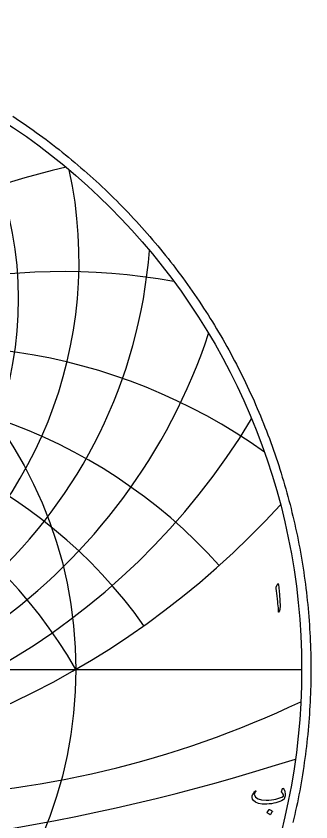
# Model space of a CAD drawing. Header units: millimetres. Extents: x -62 to 62, y -62 to 63.
# Drawn here: x 34.2 to 61.6, y -14.2 to 60.8 of the extents above; entities that cross this region are included whole.
import ezdxf

# ---------------------------------------------------------------- set-up
doc = ezdxf.new("R2010")
doc.units = ezdxf.units.MM
for name, color, linetype in [('CUT_OUTER', 1, 'Continuous'), ('ENGRAVE', 7, 'Continuous'), ('ENGRAVE_FINE', 8, 'Continuous'), ('TEXT', 5, 'Continuous')]:
    doc.layers.add(name, color=color, linetype=linetype)

msp = doc.modelspace()

# ---------------------------------------------------------------- linework, layer by layer
at = {"layer": 'CUT_OUTER'}
msp.add_lwpolyline([(33.9151, 51.438), (34.2301, 51.2289), (34.5438, 51.0179), (34.8562, 50.805), (35.1672, 50.5902), (35.477, 50.3734), (35.7854, 50.1548), (36.0925, 49.9343), (36.3982, 49.7119), (36.7025, 49.4876), (37.0055, 49.2615), (37.307, 49.0335), (37.6072, 48.8037), (37.906, 48.572), (38.2033, 48.3385), (38.4992, 48.1032), (38.7936, 47.866), (39.0866, 47.6271), (39.3781, 47.3864), (39.6681, 47.1439), (39.9566, 46.8996), (40.2436, 46.6535), (40.5291, 46.4057), (40.8131, 46.1562), (41.0955, 45.9049), (41.3764, 45.6519), (41.6558, 45.3971), (41.9335, 45.1407), (42.2097, 44.8825), (42.4843, 44.6227), (42.7573, 44.3612), (43.0287, 44.098), (43.2985, 43.8331), (43.5666, 43.5666), (43.8331, 43.2985), (44.098, 43.0287), (44.3612, 42.7573), (44.6227, 42.4843), (44.8825, 42.2097), (45.1407, 41.9335), (45.3971, 41.6558), (45.6519, 41.3764), (45.9049, 41.0955), (46.1562, 40.8131), (46.4057, 40.5291), (46.6535, 40.2436), (46.8996, 39.9566), (47.1439, 39.6681), (47.3864, 39.3781), (47.6271, 39.0866), (47.866, 38.7936), (48.1032, 38.4992), (48.3385, 38.2033), (48.572, 37.906), (48.8037, 37.6072), (49.0335, 37.307), (49.2615, 37.0055), (49.4876, 36.7025), (49.7119, 36.3982), (49.9343, 36.0925), (50.1548, 35.7854), (50.3734, 35.477), (50.5902, 35.1672), (50.805, 34.8562), (51.0179, 34.5438), (51.2289, 34.2301), (51.438, 33.9151), (51.6451, 33.5988), (51.8503, 33.2813), (52.0535, 32.9625), (52.2548, 32.6425), (52.4541, 32.3213), (52.6515, 31.9988), (52.8468, 31.6752), (53.0402, 31.3503), (53.2315, 31.0243), (53.4209, 30.6971), (53.6082, 30.3687), (53.7936, 30.0392), (53.9769, 29.7085), (54.1581, 29.3768), (54.3374, 29.0439), (54.5146, 28.71), (54.6897, 28.3749), (54.8628, 28.0388), (55.0338, 27.7017), (55.2027, 27.3635), (55.3696, 27.0242), (55.5344, 26.684), (55.697, 26.3427), (55.8576, 26.0005), (56.0161, 25.6573), (56.1725, 25.3131), (56.3267, 24.9679), (56.4789, 24.6218), (56.6289, 24.2748), (56.7768, 23.9269), (56.9225, 23.5781), (57.0661, 23.2284), (57.2076, 22.8778), (57.3469, 22.5263), (57.484, 22.174), (57.619, 21.8209), (57.7518, 21.4669), (57.8824, 21.1122), (58.0109, 20.7566), (58.1372, 20.4003), (58.2612, 20.0432), (58.3831, 19.6853), (58.5028, 19.3267), (58.6203, 18.9674), (58.7356, 18.6073), (58.8486, 18.2466), (58.9595, 17.8852), (59.0681, 17.5231), (59.1745, 17.1603), (59.2787, 16.7969), (59.3807, 16.4328), (59.4804, 16.0682), (59.5778, 15.7029), (59.6731, 15.3371), (59.7661, 14.9706), (59.8568, 14.6036), (59.9453, 14.2361), (60.0315, 13.868), (60.1154, 13.4994), (60.1971, 13.1303), (60.2766, 12.7606), (60.3537, 12.3906), (60.4286, 12.02), (60.5012, 11.649), (60.5716, 11.2775), (60.6396, 10.9057), (60.7054, 10.5334), (60.7689, 10.1607), (60.8301, 9.7876), (60.889, 9.4142), (60.9456, 9.0404), (61, 8.6663), (61.052, 8.2919), (61.1017, 7.9171), (61.1491, 7.542), (61.1943, 7.1667), (61.2371, 6.7911), (61.2776, 6.4152), (61.3158, 6.0391), (61.3517, 5.6627), (61.3853, 5.2862), (61.4166, 4.9094), (61.4456, 4.5325), (61.4722, 4.1554), (61.4966, 3.7781), (61.5186, 3.4007), (61.5383, 3.0232), (61.5557, 2.6455), (61.5708, 2.2678), (61.5835, 1.89), (61.5939, 1.512), (61.6021, 1.1341), (61.6079, 0.7561), (61.6113, 0.378), (61.6125, 0), (61.6113, -0.378), (61.6079, -0.7561), (61.6021, -1.1341), (61.5939, -1.512), (61.5835, -1.89), (61.5708, -2.2678), (61.5557, -2.6455), (61.5383, -3.0232), (61.5186, -3.4007), (61.4966, -3.7781), (61.4722, -4.1554), (61.4456, -4.5325), (61.4166, -4.9094), (61.3853, -5.2862), (61.3517, -5.6627), (61.3158, -6.0391), (61.2776, -6.4152), (61.2371, -6.7911), (61.1943, -7.1667), (61.1491, -7.542), (61.1017, -7.9171), (61.052, -8.2919), (61, -8.6663), (60.9456, -9.0404), (60.889, -9.4142), (60.8301, -9.7876), (60.7689, -10.1607), (60.7054, -10.5334), (60.6396, -10.9057), (60.5716, -11.2775), (60.5012, -11.649), (60.4286, -12.02), (60.3537, -12.3906), (60.2766, -12.7606), (60.1971, -13.1303), (60.1154, -13.4994), (60.0315, -13.868), (59.9453, -14.2361)], dxfattribs=at)
at = {"layer": 'ENGRAVE'}
msp.add_lwpolyline([(-60.75, 0), (60.75, 0)], dxfattribs=at)
for radius in [60.75, 39.7663]:
    msp.add_circle((0, 0), radius, dxfattribs=at)
for centre, radius, start, end in [((0, 34.4386), 34.4386, 146.229962, 33.770038), ((0, 37.9809), 40.0649, 167.806282, 12.193718), ((0, 42.5685), 46.7481, 184.422486, 355.577514), ((0, 48.6482), 54.9466, 198.487195, 341.512805), ((0, 56.9678), 65.4203, 210.960954, 329.039046), ((0, -22.9591), 45.9182, 30, 150), ((0, -22.9591), 45.9182, 30, 150), ((0, 68.8773), 79.5326, 222.338487, 317.661513), ((21.3212, 79.5719), 91.4748, 271.151349, 295.481604)]:
    msp.add_arc(centre, radius, start, end, dxfattribs=at)
at = {"layer": 'ENGRAVE_FINE'}
for centre, radius, start, end in [((54.7232, -22.9591), 71.436, 102.828506, 168.859628), ((54.7232, -22.9591), 71.436, 102.828506, 168.859628), ((38.5299, -22.9591), 59.9419, 80.064286, 165.755974), ((38.5299, -22.9591), 59.9419, 80.064286, 165.755974), ((26.5109, -22.9591), 53.0217, 54.517425, 162.412046), ((26.5109, -22.9591), 53.0217, 54.517425, 162.412046), ((16.7128, -22.9591), 48.8651, 41.880809, 158.747401), ((16.7128, -22.9591), 48.8651, 41.880809, 158.747401), ((8.0966, -22.9591), 46.6265, 35.419624, 154.657114), ((8.0966, -22.9591), 46.6265, 35.419624, 154.657114), ((0, 180.323), 198.0281, 252.309853, 287.690147)]:
    msp.add_arc(centre, radius, start, end, dxfattribs=at)
at = {"layer": 'TEXT'}
for points in [[(58.4964, 7.8886), (58.5331, 7.9595), (58.5625, 7.9844), (58.5848, 7.9633), (58.5999, 7.8962), (58.688, 6.9573), (58.7405, 6.3811), (58.7522, 5.9207), (58.7233, 5.5763), (58.6536, 5.3478), (58.6409, 5.3291), (58.6296, 5.3191), (58.6198, 5.3176), (58.6114, 5.3248), (58.6047, 5.3361), (58.5999, 5.3507), (58.597, 5.3686), (58.5961, 5.39), (58.5961, 5.5559), (58.5884, 5.732), (58.5731, 5.9181), (58.5501, 6.1142), (58.5451, 6.1655), (58.53, 6.3039), (58.5048, 6.5296), (58.4696, 6.8424), (58.3853, 7.536), (58.3834, 7.5729), (58.3853, 7.6069), (58.391, 7.6381), (58.4006, 7.6663)], [(59.0605, -11.078), (59.0862, -11.1103), (59.1098, -11.146), (59.1312, -11.185), (59.1505, -11.2274), (59.1677, -11.2729), (59.1826, -11.3213), (59.1954, -11.3726), (59.2061, -11.4267), (59.22, -11.5354), (59.2233, -11.6432), (59.2162, -11.75), (59.1984, -11.8559), (59.1716, -11.9503), (59.1371, -12.0264), (59.095, -12.0844), (59.0451, -12.1242), (58.8871, -12.2077), (58.7194, -12.2822), (58.5422, -12.3476), (58.3553, -12.4039), (58.1589, -12.4506), (57.9529, -12.4873), (57.7374, -12.5139), (57.5122, -12.5304), (57.0902, -12.5261), (56.7439, -12.4671), (56.4732, -12.3536), (56.2783, -12.1855), (56.1983, -12.054), (56.1614, -11.9124), (56.1676, -11.7608), (56.2169, -11.5991), (56.2336, -11.5643), (56.2529, -11.5287), (56.2748, -11.4924), (56.2993, -11.4554), (56.3265, -11.4177), (56.3563, -11.3793), (56.3888, -11.3401), (56.4239, -11.3002), (56.4356, -11.289), (56.4478, -11.282), (56.4605, -11.2794), (56.4737, -11.2811), (56.4826, -11.2844), (56.49, -11.2906), (56.496, -11.2997), (56.5005, -11.3117), (56.5027, -11.323), (56.5015, -11.3338), (56.4969, -11.3441), (56.489, -11.3539), (56.4562, -11.3929), (56.4268, -11.4334), (56.4006, -11.4753), (56.3779, -11.5187), (56.3623, -11.5601), (56.3539, -11.6001), (56.3527, -11.6387), (56.3587, -11.6758), (56.4785, -11.8925), (56.7036, -12.0446), (57.0342, -12.1321), (57.4701, -12.1548), (57.7097, -12.1456), (57.9381, -12.1256), (58.1552, -12.0948), (58.3611, -12.0533), (58.5559, -12.0009), (58.74, -11.9378), (58.9133, -11.8639), (59.0758, -11.7793), (59.06, -11.7002), (59.0241, -11.6126), (58.968, -11.5163), (58.8919, -11.4114), (58.8895, -11.4013), (58.8899, -11.3826), (58.8933, -11.3553), (58.8995, -11.3194), (58.9012, -11.3158), (58.9024, -11.3127), (58.9031, -11.31), (58.9033, -11.3079), (58.9158, -11.259), (58.934, -11.2044), (58.958, -11.1441), (58.9877, -11.078), (59.0008, -11.0578), (59.0174, -11.0511), (59.0372, -11.0578), (59.0605, -11.078)], [(57.723, -13.0286), (57.7278, -13.0238), (57.7345, -13.0209), (57.7431, -13.0199), (57.7537, -13.0209), (57.8282, -13.0511), (57.8983, -13.088), (57.9642, -13.1316), (58.0258, -13.1819), (58.0317, -13.1895), (58.0344, -13.1972), (58.0337, -13.2049), (58.0296, -13.2125), (57.8495, -13.5038), (57.8428, -13.5107), (57.8341, -13.5124), (57.8236, -13.5088), (57.8112, -13.4999), (57.8004, -13.4923), (57.7834, -13.4808), (57.7601, -13.4654), (57.7307, -13.4463), (57.6945, -13.4233), (57.6512, -13.3965), (57.6006, -13.3658), (57.5429, -13.3313), (57.5352, -13.3256), (57.5314, -13.3198), (57.5314, -13.3141), (57.5352, -13.3083)]]:
    msp.add_lwpolyline(points, close=True, dxfattribs=at)

doc.saveas('drawing.dxf')
